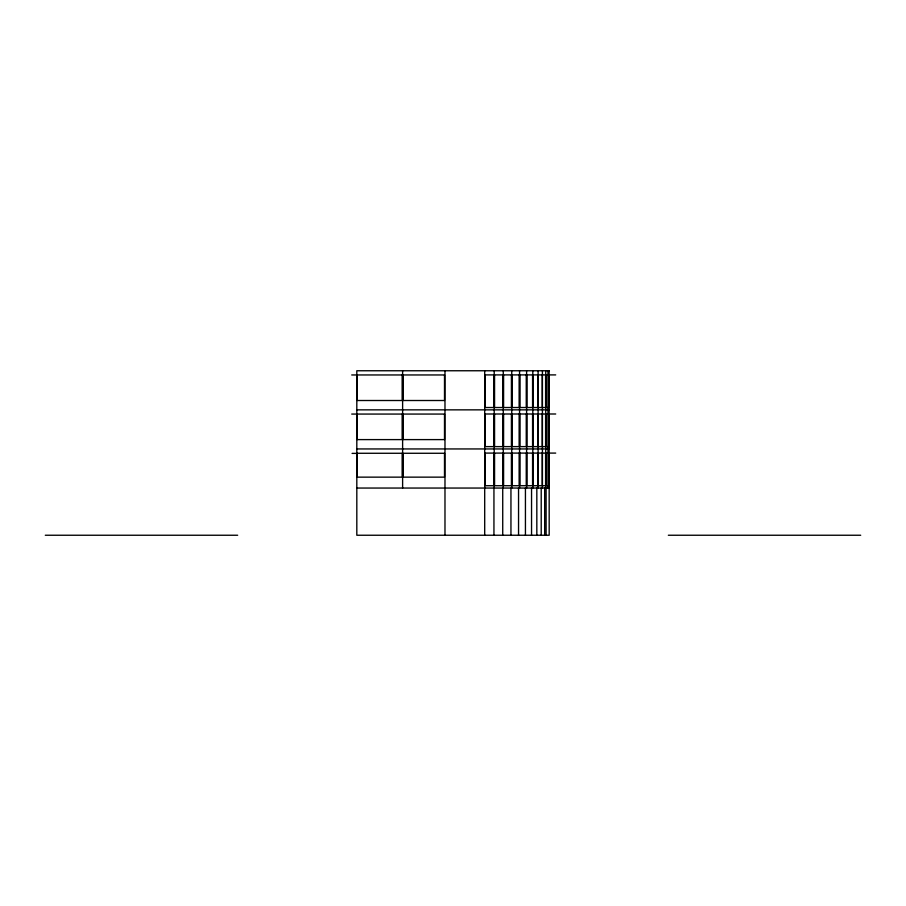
<?xml version="1.0" encoding="UTF-8"?>
<svg xmlns="http://www.w3.org/2000/svg" width="906" height="906" viewBox="0 0 906 906"><rect width="100%" height="100%" fill="white"/><g stroke="black" fill="none" stroke-linecap="round" stroke-linejoin="round"><path stroke-width="1.36" d="M555.706 374.903L485.061 374.903L485.061 407.519L493.849 407.519L493.849 374.903M351.709 374.959L356.817 374.959M402.615 374.959L357.213 374.959L357.213 400.509L402.219 400.509L402.219 374.959M542.558 407.519L545.605 407.519L545.605 374.903M549.183 407.519L545.808 407.519L545.808 374.903M356.817 409.852L549.183 409.852M351.709 414.065L356.817 414.065M402.615 414.065L357.213 414.065L357.213 439.603L402.219 439.603L402.219 414.065M555.706 413.997L485.061 413.997L485.061 446.613L493.849 446.613L493.849 413.997M542.558 446.613L545.605 446.613L545.605 413.997M549.183 446.613L545.808 446.613L545.808 413.997M356.817 448.946L549.183 448.946M555.706 453.091L485.061 453.091L485.061 485.707L493.849 485.707L493.849 453.091M352.072 453.385L356.817 453.385M357.213 453.272L402.615 453.272M542.558 485.707L545.605 485.707L545.605 453.091M549.183 485.707L545.808 485.707L545.808 453.091M356.817 488.051L549.183 488.051M45.3 535.242L237.666 535.242M668.334 535.242L860.7 535.242M548.787 374.631L548.787 407.519M548.787 413.725L548.787 446.613M548.787 452.819L548.787 485.707M547.971 370.758L547.971 488.051M546.103 488.051L546.103 535.242M545.729 370.758L545.729 488.051M544.676 488.051L544.676 535.242M542.422 370.758L542.422 488.051M542.264 374.903L542.264 407.519L538.266 407.519L538.266 374.903M542.264 413.997L542.264 446.613L538.266 446.613L538.266 413.997M542.264 453.091L542.264 485.707L538.266 485.707L538.266 453.091M541.21 488.051L541.21 535.242M538.107 370.758L538.107 488.051M537.904 374.903L537.904 407.519L533.011 407.519L533.011 374.903M537.904 413.997L537.904 446.613L533.011 446.613L533.011 413.997M537.904 453.091L537.904 485.707L533.011 485.707L533.011 453.091M536.828 488.051L536.828 535.242M532.807 370.758L532.807 488.051M532.569 374.903L532.569 407.519L526.839 407.519L526.839 374.903M532.569 413.997L532.569 446.613L526.839 446.613L526.839 413.997M532.569 453.091L532.569 485.707L526.839 485.707L526.839 453.091M531.55 488.051L531.55 535.242M526.601 370.758L526.601 488.051M526.329 374.903L526.329 407.519L519.829 407.519L519.829 374.903M526.329 413.997L526.329 446.613L519.829 446.613L519.829 413.997M526.329 453.091L526.329 485.707L519.829 485.707L519.829 453.091M525.435 488.051L525.435 535.242M519.557 370.758L519.557 488.051M519.251 374.903L519.251 407.519L512.049 407.519L512.049 374.903M519.251 413.997L519.251 446.613L512.049 446.613L512.049 413.997M519.251 453.091L519.251 485.707L512.049 485.707L512.049 453.091M518.549 488.051L518.549 535.242M511.743 370.758L511.743 488.051M511.414 374.903L511.414 407.519L503.589 407.519L503.589 374.903M511.414 413.997L511.414 446.613L503.589 446.613L503.589 413.997M511.414 453.091L511.414 485.707L503.589 485.707L503.589 453.091M510.95 488.051L510.95 535.242M503.272 370.758L503.272 488.051M502.921 374.903L502.921 407.519L494.563 407.519L494.563 374.903M502.921 413.997L502.921 446.613L494.563 446.613L494.563 413.997M502.921 453.091L502.921 485.707L494.563 485.707L494.563 453.091M502.728 488.051L502.728 535.242M494.212 370.758L494.212 488.051M493.94 488.051L493.94 535.242M484.699 370.758L484.699 535.242M444.982 370.758L444.982 535.242M402.615 370.758L402.615 488.051M402.219 453.272L402.219 477.145L357.213 477.145L357.213 452.66M549.183 370.758L356.817 370.758L356.817 535.242L549.183 535.242L549.127 370.758M444.506 374.959L403.079 374.959L403.079 400.509L444.506 400.509L444.506 374.959M444.506 414.065L403.079 414.065L403.079 439.603L444.506 439.603L444.506 414.065M444.506 453.272L403.079 453.272L403.079 477.145L444.506 477.145L444.506 453.272"/></g></svg>
